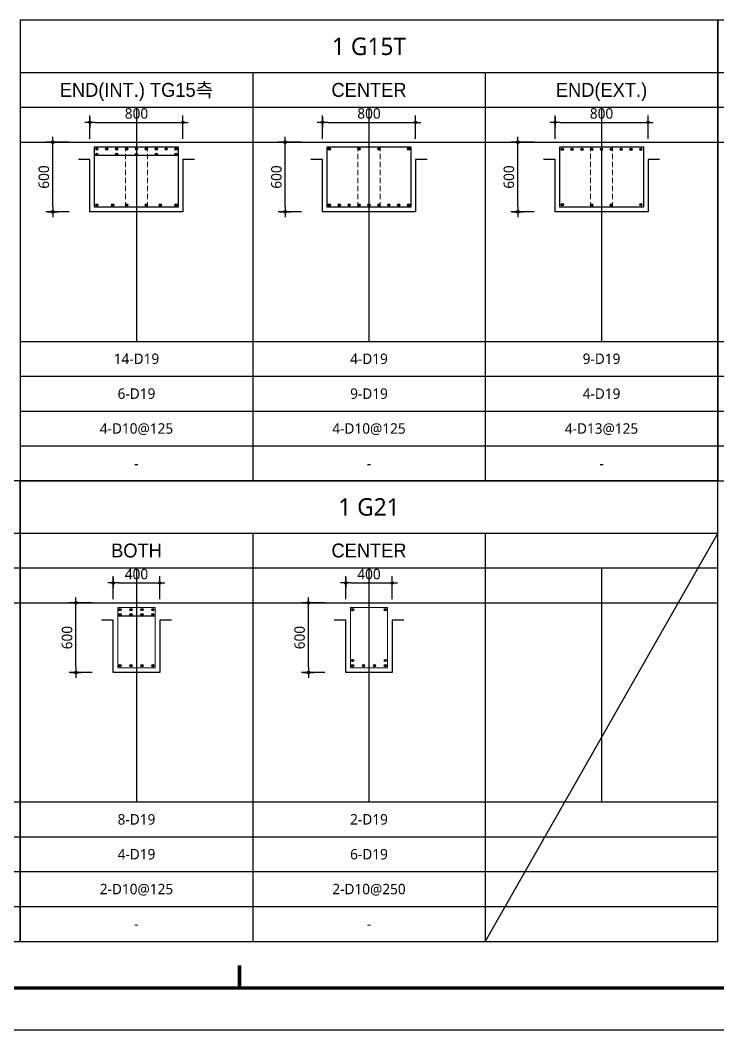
# Model space of a CAD drawing. Header units: millimetres. Extents: x 0 to 252030, y -124740 to 196020.
# Drawn here: x 160953 to 166953, y 106920 to 115610 of the extents above; entities that cross this region are included whole.
import ezdxf
from ezdxf.enums import TextEntityAlignment as Align

# ---------------------------------------------------------------- set-up
doc = ezdxf.new("R2010")
doc.units = ezdxf.units.MM
doc.header["$LTSCALE"] = 30
doc.linetypes.add('HID', pattern=[2.3, 1.5, -0.8])
doc.layers.get('DEFPOINTS').update_dxf_attribs({"color": 142})
for name, color, linetype in [('0-SEC1', 3, 'Continuous'), ('CON', 2, 'Continuous'), ('DIM', 7, 'Continuous'), ('ETC', 7, 'Continuous'), ('S-철근', 3, 'Continuous'), ('SHEET', 7, 'Continuous'), ('TXT', 3, 'Continuous'), ('XR-FORM_(도룡동)$0$Sheet', 7, 'Continuous')]:
    doc.layers.add(name, color=color, linetype=linetype)
doc.layers.add('Stirrup', color=1, linetype='Continuous', lineweight=0)
doc.layers.add('TieBar', color=7, linetype='HID', lineweight=0)
doc.styles.get("Standard").update_dxf_attribs({"font": 'malgun.ttf'})
doc.styles.add('돋움', font='Dotum.ttf')
doc.styles.add('맑은 고딕', font='malgun.ttf')
doc.dimstyles.new('30NDIM', dxfattribs={"dimscale": 50, "dimtxt": 3, "dimasz": 1.5, "dimexe": 2, "dimexo": 6, "dimgap": 1, "dimtad": 1, "dimdec": 0, "dimrnd": 0.25, "dimzin": 0, "dimdsep": 46, "dimtxsty": 'Standard', "dimblk": 'Z_DOT', "dimcen": 5, "dimclrd": 256, "dimclre": 256, "dimclrt": 3, "dimadec": 0, "dimazin": 0, "dimtm": 1e-09, "dimtfac": 1, "dimtdec": 0, "dimtix": 1, "dimtmove": 2, "dimatfit": 1, "dimldrblk": 'Z_DOT', "dimfxl": 1, "dimtolj": 1, "dimtzin": 0, "dimarcsym": 0})

# ---------------------------------------------------------------- blocks, each defined once
blk = doc.blocks.new('4등분')
at = {"layer": 'DEFPOINTS'}
for p, q in [((1000, 3214.5), (1000, 1200)), ((3000, 3214.5), (3000, 1200)), ((5000, 3214.5), (5000, 1200)), ((0, 2914.5), (6000, 2914.5))]:
    blk.add_line(p, q, dxfattribs=at)
at = {"layer": 'SHEET'}
blk.add_line((0, 3514.5), (6000, 3514.5), dxfattribs=at)
at = {"layer": 'SHEET', "color": 6}
for p, q in [((2000, 3514.5), (2000, 0)), ((4000, 3514.5), (4000, 0)), ((0, 3214.5), (6000, 3214.5)), ((0, 1200), (6000, 1200)), ((0, 900), (6000, 900)), ((0, 600), (6000, 600)), ((0, 300), (6000, 300))]:
    blk.add_line(p, q, dxfattribs=at)
at = {"layer": 'SHEET'}
blk.add_lwpolyline([(6000, 3964.5), (0, 3964.5), (0, 0), (6000, 0)], close=True, dxfattribs=at)
blk = doc.blocks.new('XR-FORM_(도룡동)$0$S')
at = {"layer": 'XR-FORM_(도룡동)$0$Sheet', "const_width": 100}
blk.add_lwpolyline([(1850, 57950), (82250, 57950), (82250, 1200), (1850, 1200)], close=True, dxfattribs=at)
at = {"layer": 'XR-FORM_(도룡동)$0$Sheet', "linetype": 'Continuous', "const_width": 100}
blk.add_lwpolyline([(38745, 1846), (38745, 1200)], dxfattribs=at)
blk = doc.blocks.new('XR-FORM_(도룡동)', base_point=(101.33, -56114.51))
at = {"layer": 'DEFPOINTS'}
blk.add_lwpolyline([(0, 0), (420, 0), (420, 297), (0, 297)], close=True, dxfattribs=at)
at = {"xscale": 0.005, "yscale": 0.005, "zscale": 0.005}
blk.add_blockref('XR-FORM_(도룡동)$0$S', (-0.25, 0), dxfattribs=at)
blk = doc.blocks.new('Z_DOT')
at = {"layer": 'DIM', "color": 0}
for p, q in [((-1, 0), (1, 0)), ((0, -1), (0, 1))]:
    blk.add_line(p, q, dxfattribs=at)
for radius in [0.25, 0.125]:
    blk.add_circle((0, 0), radius, dxfattribs=at)
blk = doc.blocks.new('*D649')
at = {"layer": 'DEFPOINTS', "color": 0, "transparency": 16777216}
for p in [(162353, 114730.7), (161553, 114410.5), (162353, 114410.5)]:
    blk.add_point(p, dxfattribs=at)
at = {"layer": 'DIM', "lineweight": -2, "transparency": 16777216}
for p, q in [((161553, 114590.5), (161553, 114790.7)), ((161598, 114730.7), (162308, 114730.7)), ((162353, 114590.5), (162353, 114790.7))]:
    blk.add_line(p, q, dxfattribs=at)
at = {"layer": 'DIM', "lineweight": -2, "transparency": 16777216, "xscale": 45, "yscale": 45, "zscale": 45, "rotation": 180}
blk.add_blockref('Z_DOT', (161553, 114730.7), dxfattribs=at)
at = {"layer": 'DIM', "lineweight": -2, "transparency": 16777216, "xscale": 45, "yscale": 45, "zscale": 45}
blk.add_blockref('Z_DOT', (162353, 114730.7), dxfattribs=at)
at = {"layer": 'DIM', "color": 3, "transparency": 16777216, "insert": (161953, 114807.1), "char_height": 90, "attachment_point": 5}
blk.add_mtext('\\A1;800', dxfattribs=at)
blk = doc.blocks.new('*D650')
at = {"layer": 'DEFPOINTS', "color": 0, "transparency": 16777216}
for p in [(161232.8, 114560.5), (161553, 114560.5), (161553, 113960.5)]:
    blk.add_point(p, dxfattribs=at)
at = {"layer": 'DIM', "lineweight": -2, "transparency": 16777216}
for p, q in [((161373, 114560.5), (161172.8, 114560.5)), ((161232.8, 114005.5), (161232.8, 114515.5)), ((161373, 113960.5), (161172.8, 113960.5))]:
    blk.add_line(p, q, dxfattribs=at)
at = {"layer": 'DIM', "lineweight": -2, "transparency": 16777216, "xscale": 45, "yscale": 45, "zscale": 45}
for p, rotation in [((161232.8, 114560.5), 90), ((161232.8, 113960.5), 270)]:
    blk.add_blockref('Z_DOT', p, dxfattribs=dict(at, rotation=rotation))
at = {"layer": 'DIM', "color": 3, "transparency": 16777216, "insert": (161156.4, 114260.5), "char_height": 90, "attachment_point": 5, "rotation": 90}
blk.add_mtext('\\A1;600', dxfattribs=at)
blk = doc.blocks.new('*D651')
at = {"layer": 'DEFPOINTS', "color": 0, "transparency": 16777216}
for p in [(164353, 114730.7), (163553, 114410.5), (164353, 114410.5)]:
    blk.add_point(p, dxfattribs=at)
at = {"layer": 'DIM', "lineweight": -2, "transparency": 16777216}
for p, q in [((163553, 114590.5), (163553, 114790.7)), ((163598, 114730.7), (164308, 114730.7)), ((164353, 114590.5), (164353, 114790.7))]:
    blk.add_line(p, q, dxfattribs=at)
at = {"layer": 'DIM', "lineweight": -2, "transparency": 16777216, "xscale": 45, "yscale": 45, "zscale": 45, "rotation": 180}
blk.add_blockref('Z_DOT', (163553, 114730.7), dxfattribs=at)
at = {"layer": 'DIM', "lineweight": -2, "transparency": 16777216, "xscale": 45, "yscale": 45, "zscale": 45}
blk.add_blockref('Z_DOT', (164353, 114730.7), dxfattribs=at)
at = {"layer": 'DIM', "color": 3, "transparency": 16777216, "insert": (163953, 114807.1), "char_height": 90, "attachment_point": 5}
blk.add_mtext('\\A1;800', dxfattribs=at)
blk = doc.blocks.new('*D652')
at = {"layer": 'DEFPOINTS', "color": 0, "transparency": 16777216}
for p in [(163232.8, 114560.5), (163553, 114560.5), (163553, 113960.5)]:
    blk.add_point(p, dxfattribs=at)
at = {"layer": 'DIM', "lineweight": -2, "transparency": 16777216}
for p, q in [((163373, 114560.5), (163172.8, 114560.5)), ((163232.8, 114005.5), (163232.8, 114515.5)), ((163373, 113960.5), (163172.8, 113960.5))]:
    blk.add_line(p, q, dxfattribs=at)
at = {"layer": 'DIM', "lineweight": -2, "transparency": 16777216, "xscale": 45, "yscale": 45, "zscale": 45}
for p, rotation in [((163232.8, 114560.5), 90), ((163232.8, 113960.5), 270)]:
    blk.add_blockref('Z_DOT', p, dxfattribs=dict(at, rotation=rotation))
at = {"layer": 'DIM', "color": 3, "transparency": 16777216, "insert": (163156.4, 114260.5), "char_height": 90, "attachment_point": 5, "rotation": 90}
blk.add_mtext('\\A1;600', dxfattribs=at)
blk = doc.blocks.new('*D653')
at = {"layer": 'DEFPOINTS', "color": 0, "transparency": 16777216}
for p in [(166353, 114730.7), (165553, 114410.5), (166353, 114410.5)]:
    blk.add_point(p, dxfattribs=at)
at = {"layer": 'DIM', "lineweight": -2, "transparency": 16777216}
for p, q in [((165553, 114590.5), (165553, 114790.7)), ((165598, 114730.7), (166308, 114730.7)), ((166353, 114590.5), (166353, 114790.7))]:
    blk.add_line(p, q, dxfattribs=at)
at = {"layer": 'DIM', "lineweight": -2, "transparency": 16777216, "xscale": 45, "yscale": 45, "zscale": 45, "rotation": 180}
blk.add_blockref('Z_DOT', (165553, 114730.7), dxfattribs=at)
at = {"layer": 'DIM', "lineweight": -2, "transparency": 16777216, "xscale": 45, "yscale": 45, "zscale": 45}
blk.add_blockref('Z_DOT', (166353, 114730.7), dxfattribs=at)
at = {"layer": 'DIM', "color": 3, "transparency": 16777216, "insert": (165953, 114807.1), "char_height": 90, "attachment_point": 5}
blk.add_mtext('\\A1;800', dxfattribs=at)
blk = doc.blocks.new('*D654')
at = {"layer": 'DEFPOINTS', "color": 0, "transparency": 16777216}
for p in [(165232.8, 114560.5), (165553, 114560.5), (165553, 113960.5)]:
    blk.add_point(p, dxfattribs=at)
at = {"layer": 'DIM', "lineweight": -2, "transparency": 16777216}
for p, q in [((165373, 114560.5), (165172.8, 114560.5)), ((165232.8, 114005.5), (165232.8, 114515.5)), ((165373, 113960.5), (165172.8, 113960.5))]:
    blk.add_line(p, q, dxfattribs=at)
at = {"layer": 'DIM', "lineweight": -2, "transparency": 16777216, "xscale": 45, "yscale": 45, "zscale": 45}
for p, rotation in [((165232.8, 114560.5), 90), ((165232.8, 113960.5), 270)]:
    blk.add_blockref('Z_DOT', p, dxfattribs=dict(at, rotation=rotation))
at = {"layer": 'DIM', "color": 3, "transparency": 16777216, "insert": (165156.4, 114260.5), "char_height": 90, "attachment_point": 5, "rotation": 90}
blk.add_mtext('\\A1;600', dxfattribs=at)
blk = doc.blocks.new('*D665')
at = {"layer": 'DEFPOINTS', "color": 0, "transparency": 16777216}
for p in [(162153, 110766.2), (161753, 110446), (162153, 110446)]:
    blk.add_point(p, dxfattribs=at)
at = {"layer": 'DIM', "lineweight": -2, "transparency": 16777216}
for p, q in [((161753, 110626), (161753, 110826.2)), ((162153, 110626), (162153, 110826.2)), ((161798, 110766.2), (162108, 110766.2))]:
    blk.add_line(p, q, dxfattribs=at)
at = {"layer": 'DIM', "lineweight": -2, "transparency": 16777216, "xscale": 45, "yscale": 45, "zscale": 45, "rotation": 180}
blk.add_blockref('Z_DOT', (161753, 110766.2), dxfattribs=at)
at = {"layer": 'DIM', "lineweight": -2, "transparency": 16777216, "xscale": 45, "yscale": 45, "zscale": 45}
blk.add_blockref('Z_DOT', (162153, 110766.2), dxfattribs=at)
at = {"layer": 'DIM', "color": 3, "transparency": 16777216, "insert": (161953, 110842.6), "char_height": 90, "attachment_point": 5}
blk.add_mtext('\\A1;400', dxfattribs=at)
blk = doc.blocks.new('*D666')
at = {"layer": 'DEFPOINTS', "color": 0, "transparency": 16777216}
for p in [(161432.8, 110596), (161753, 110596), (161753, 109996)]:
    blk.add_point(p, dxfattribs=at)
at = {"layer": 'DIM', "lineweight": -2, "transparency": 16777216}
for p, q in [((161573, 110596), (161372.8, 110596)), ((161432.8, 110041), (161432.8, 110551)), ((161573, 109996), (161372.8, 109996))]:
    blk.add_line(p, q, dxfattribs=at)
at = {"layer": 'DIM', "lineweight": -2, "transparency": 16777216, "xscale": 45, "yscale": 45, "zscale": 45}
for p, rotation in [((161432.8, 110596), 90), ((161432.8, 109996), 270)]:
    blk.add_blockref('Z_DOT', p, dxfattribs=dict(at, rotation=rotation))
at = {"layer": 'DIM', "color": 3, "transparency": 16777216, "insert": (161356.4, 110296), "char_height": 90, "attachment_point": 5, "rotation": 90}
blk.add_mtext('\\A1;600', dxfattribs=at)
blk = doc.blocks.new('*D667')
at = {"layer": 'DEFPOINTS', "color": 0, "transparency": 16777216}
for p in [(164153, 110766.2), (163753, 110446), (164153, 110446)]:
    blk.add_point(p, dxfattribs=at)
at = {"layer": 'DIM', "lineweight": -2, "transparency": 16777216}
for p, q in [((163753, 110626), (163753, 110826.2)), ((164153, 110626), (164153, 110826.2)), ((163798, 110766.2), (164108, 110766.2))]:
    blk.add_line(p, q, dxfattribs=at)
at = {"layer": 'DIM', "lineweight": -2, "transparency": 16777216, "xscale": 45, "yscale": 45, "zscale": 45, "rotation": 180}
blk.add_blockref('Z_DOT', (163753, 110766.2), dxfattribs=at)
at = {"layer": 'DIM', "lineweight": -2, "transparency": 16777216, "xscale": 45, "yscale": 45, "zscale": 45}
blk.add_blockref('Z_DOT', (164153, 110766.2), dxfattribs=at)
at = {"layer": 'DIM', "color": 3, "transparency": 16777216, "insert": (163953, 110842.6), "char_height": 90, "attachment_point": 5}
blk.add_mtext('\\A1;400', dxfattribs=at)
blk = doc.blocks.new('*D668')
at = {"layer": 'DEFPOINTS', "color": 0, "transparency": 16777216}
for p in [(163432.8, 110596), (163753, 110596), (163753, 109996)]:
    blk.add_point(p, dxfattribs=at)
at = {"layer": 'DIM', "lineweight": -2, "transparency": 16777216}
for p, q in [((163573, 110596), (163372.8, 110596)), ((163432.8, 110041), (163432.8, 110551)), ((163573, 109996), (163372.8, 109996))]:
    blk.add_line(p, q, dxfattribs=at)
at = {"layer": 'DIM', "lineweight": -2, "transparency": 16777216, "xscale": 45, "yscale": 45, "zscale": 45}
for p, rotation in [((163432.8, 110596), 90), ((163432.8, 109996), 270)]:
    blk.add_blockref('Z_DOT', p, dxfattribs=dict(at, rotation=rotation))
at = {"layer": 'DIM', "color": 3, "transparency": 16777216, "insert": (163356.4, 110296), "char_height": 90, "attachment_point": 5, "rotation": 90}
blk.add_mtext('\\A1;600', dxfattribs=at)

msp = doc.modelspace()

# ---------------------------------------------------------------- hatches: boundary and pattern name
at = {"layer": 'S-철근'}
h = msp.add_hatch(color=256, dxfattribs=at)
edge = h.paths.add_edge_path()
edge.add_arc((161612.08013, 114501.41992), 9.55, 0, 180)
edge.add_arc((161612.08013, 114501.41992), 9.55, 180, 360)
h = msp.add_hatch(color=256, dxfattribs=at)
edge = h.paths.add_edge_path()
edge.add_arc((161612.08013, 114457.31992), 9.55, 0, 180)
edge.add_arc((161612.08013, 114457.31992), 9.55, 180, 360)
h = msp.add_hatch(color=256, dxfattribs=at)
edge = h.paths.add_edge_path()
edge.add_arc((161697.31013, 114501.41992), 9.55, 0, 180)
edge.add_arc((161697.31013, 114501.41992), 9.55, 180, 360)
h = msp.add_hatch(color=256, dxfattribs=at)
edge = h.paths.add_edge_path()
edge.add_arc((161782.54013, 114501.41992), 9.55, 0, 180)
edge.add_arc((161782.54013, 114501.41992), 9.55, 180, 360)
h = msp.add_hatch(color=256, dxfattribs=at)
edge = h.paths.add_edge_path()
edge.add_arc((161782.54013, 114457.31992), 9.55, 0, 180)
edge.add_arc((161782.54013, 114457.31992), 9.55, 180, 360)
h = msp.add_hatch(color=256, dxfattribs=at)
edge = h.paths.add_edge_path()
edge.add_arc((161867.77013, 114501.41992), 9.55, 0, 180)
edge.add_arc((161867.77013, 114501.41992), 9.55, 180, 360)
h = msp.add_hatch(color=256, dxfattribs=at)
edge = h.paths.add_edge_path()
edge.add_arc((161953.00013, 114501.41992), 9.55, 0, 180)
edge.add_arc((161953.00013, 114501.41992), 9.55, 180, 360)
h = msp.add_hatch(color=256, dxfattribs=at)
edge = h.paths.add_edge_path()
edge.add_arc((161953.00013, 114457.31992), 9.55, 0, 180)
edge.add_arc((161953.00013, 114457.31992), 9.55, 180, 360)
h = msp.add_hatch(color=256, dxfattribs=at)
edge = h.paths.add_edge_path()
edge.add_arc((162038.23013, 114501.41992), 9.55, 0, 180)
edge.add_arc((162038.23013, 114501.41992), 9.55, 180, 360)
h = msp.add_hatch(color=256, dxfattribs=at)
edge = h.paths.add_edge_path()
edge.add_arc((162123.46013, 114501.41992), 9.55, 0, 180)
edge.add_arc((162123.46013, 114501.41992), 9.55, 180, 360)
h = msp.add_hatch(color=256, dxfattribs=at)
edge = h.paths.add_edge_path()
edge.add_arc((162123.46013, 114457.31992), 9.55, 0, 180)
edge.add_arc((162123.46013, 114457.31992), 9.55, 180, 360)
h = msp.add_hatch(color=256, dxfattribs=at)
edge = h.paths.add_edge_path()
edge.add_arc((162208.69013, 114501.41992), 9.55, 0, 180)
edge.add_arc((162208.69013, 114501.41992), 9.55, 180, 360)
h = msp.add_hatch(color=256, dxfattribs=at)
edge = h.paths.add_edge_path()
edge.add_arc((162293.92013, 114501.41992), 9.55, 0, 180)
edge.add_arc((162293.92013, 114501.41992), 9.55, 180, 360)
h = msp.add_hatch(color=256, dxfattribs=at)
edge = h.paths.add_edge_path()
edge.add_arc((162293.92013, 114457.31992), 9.55, 0, 180)
edge.add_arc((162293.92013, 114457.31992), 9.55, 180, 360)
h = msp.add_hatch(color=256, dxfattribs=at)
edge = h.paths.add_edge_path()
edge.add_arc((163612.08013, 114501.41992), 9.55, 0, 180)
edge.add_arc((163612.08013, 114501.41992), 9.55, 180, 360)
h = msp.add_hatch(color=256, dxfattribs=at)
edge = h.paths.add_edge_path()
edge.add_arc((163867.77013, 114501.41992), 9.55, 0, 180)
edge.add_arc((163867.77013, 114501.41992), 9.55, 180, 360)
h = msp.add_hatch(color=256, dxfattribs=at)
edge = h.paths.add_edge_path()
edge.add_arc((164038.23013, 114501.41992), 9.55, 0, 180)
edge.add_arc((164038.23013, 114501.41992), 9.55, 180, 360)
h = msp.add_hatch(color=256, dxfattribs=at)
edge = h.paths.add_edge_path()
edge.add_arc((164293.92013, 114501.41992), 9.55, 0, 180)
edge.add_arc((164293.92013, 114501.41992), 9.55, 180, 360)
h = msp.add_hatch(color=256, dxfattribs=at)
edge = h.paths.add_edge_path()
edge.add_arc((165615.25013, 114498.24992), 9.55, 0, 180)
edge.add_arc((165615.25013, 114498.24992), 9.55, 180, 360)
h = msp.add_hatch(color=256, dxfattribs=at)
edge = h.paths.add_edge_path()
edge.add_arc((165699.68763, 114498.24992), 9.55, 0, 180)
edge.add_arc((165699.68763, 114498.24992), 9.55, 180, 360)
h = msp.add_hatch(color=256, dxfattribs=at)
edge = h.paths.add_edge_path()
edge.add_arc((165784.12513, 114498.24992), 9.55, 0, 180)
edge.add_arc((165784.12513, 114498.24992), 9.55, 180, 360)
h = msp.add_hatch(color=256, dxfattribs=at)
edge = h.paths.add_edge_path()
edge.add_arc((165868.56263, 114498.24992), 9.55, 0, 180)
edge.add_arc((165868.56263, 114498.24992), 9.55, 180, 360)
h = msp.add_hatch(color=256, dxfattribs=at)
edge = h.paths.add_edge_path()
edge.add_arc((165953.00013, 114498.24992), 9.55, 0, 180)
edge.add_arc((165953.00013, 114498.24992), 9.55, 180, 360)
h = msp.add_hatch(color=256, dxfattribs=at)
edge = h.paths.add_edge_path()
edge.add_arc((166037.43763, 114498.24992), 9.55, 0, 180)
edge.add_arc((166037.43763, 114498.24992), 9.55, 180, 360)
h = msp.add_hatch(color=256, dxfattribs=at)
edge = h.paths.add_edge_path()
edge.add_arc((166121.87513, 114498.24992), 9.55, 0, 180)
edge.add_arc((166121.87513, 114498.24992), 9.55, 180, 360)
h = msp.add_hatch(color=256, dxfattribs=at)
edge = h.paths.add_edge_path()
edge.add_arc((166206.31263, 114498.24992), 9.55, 0, 180)
edge.add_arc((166206.31263, 114498.24992), 9.55, 180, 360)
h = msp.add_hatch(color=256, dxfattribs=at)
edge = h.paths.add_edge_path()
edge.add_arc((166290.75013, 114498.24992), 9.55, 0, 180)
edge.add_arc((166290.75013, 114498.24992), 9.55, 180, 360)
h = msp.add_hatch(color=256, dxfattribs=at)
edge = h.paths.add_edge_path()
edge.add_arc((161612.08013, 114019.57992), 9.55, 0, 180)
edge.add_arc((161612.08013, 114019.57992), 9.55, 180, 360)
h = msp.add_hatch(color=256, dxfattribs=at)
edge = h.paths.add_edge_path()
edge.add_arc((161748.44813, 114019.57992), 9.55, 0, 180)
edge.add_arc((161748.44813, 114019.57992), 9.55, 180, 360)
h = msp.add_hatch(color=256, dxfattribs=at)
edge = h.paths.add_edge_path()
edge.add_arc((161867.77013, 114019.57992), 9.55, 0, 180)
edge.add_arc((161867.77013, 114019.57992), 9.55, 180, 360)
h = msp.add_hatch(color=256, dxfattribs=at)
edge = h.paths.add_edge_path()
edge.add_arc((162038.23013, 114019.57992), 9.55, 0, 180, ccw=False)
edge.add_arc((162038.23013, 114019.57992), 9.55, -180, 0, ccw=False)
h = msp.add_hatch(color=256, dxfattribs=at)
edge = h.paths.add_edge_path()
edge.add_arc((162157.55213, 114019.57992), 9.55, 0, 180)
edge.add_arc((162157.55213, 114019.57992), 9.55, 180, 360)
h = msp.add_hatch(color=256, dxfattribs=at)
edge = h.paths.add_edge_path()
edge.add_arc((162293.92013, 114019.57992), 9.55, 0, 180)
edge.add_arc((162293.92013, 114019.57992), 9.55, 180, 360)
h = msp.add_hatch(color=256, dxfattribs=at)
edge = h.paths.add_edge_path()
edge.add_arc((163612.08013, 114019.57992), 9.55, 0, 180)
edge.add_arc((163612.08013, 114019.57992), 9.55, 180, 360)
h = msp.add_hatch(color=256, dxfattribs=at)
edge = h.paths.add_edge_path()
edge.add_arc((163697.31013, 114019.57992), 9.55, 0, 180)
edge.add_arc((163697.31013, 114019.57992), 9.55, 180, 360)
h = msp.add_hatch(color=256, dxfattribs=at)
edge = h.paths.add_edge_path()
edge.add_arc((163782.54013, 114019.57992), 9.55, 0, 180)
edge.add_arc((163782.54013, 114019.57992), 9.55, 180, 360)
h = msp.add_hatch(color=256, dxfattribs=at)
edge = h.paths.add_edge_path()
edge.add_arc((163867.77013, 114019.57992), 9.55, 0, 180)
edge.add_arc((163867.77013, 114019.57992), 9.55, 180, 360)
h = msp.add_hatch(color=256, dxfattribs=at)
edge = h.paths.add_edge_path()
edge.add_arc((163953.00013, 114019.57992), 9.55, 0, 180)
edge.add_arc((163953.00013, 114019.57992), 9.55, 180, 360)
h = msp.add_hatch(color=256, dxfattribs=at)
edge = h.paths.add_edge_path()
edge.add_arc((164038.23013, 114019.57992), 9.55, 0, 180)
edge.add_arc((164038.23013, 114019.57992), 9.55, 180, 360)
h = msp.add_hatch(color=256, dxfattribs=at)
edge = h.paths.add_edge_path()
edge.add_arc((164123.46013, 114019.57992), 9.55, 0, 180)
edge.add_arc((164123.46013, 114019.57992), 9.55, 180, 360)
h = msp.add_hatch(color=256, dxfattribs=at)
edge = h.paths.add_edge_path()
edge.add_arc((164208.69013, 114019.57992), 9.55, 0, 180)
edge.add_arc((164208.69013, 114019.57992), 9.55, 180, 360)
h = msp.add_hatch(color=256, dxfattribs=at)
edge = h.paths.add_edge_path()
edge.add_arc((164293.92013, 114019.57992), 9.55, 0, 180)
edge.add_arc((164293.92013, 114019.57992), 9.55, 180, 360)
h = msp.add_hatch(color=256, dxfattribs=at)
edge = h.paths.add_edge_path()
edge.add_arc((165615.25013, 114022.74992), 9.55, 0, 180)
edge.add_arc((165615.25013, 114022.74992), 9.55, 180, 360)
h = msp.add_hatch(color=256, dxfattribs=at)
edge = h.paths.add_edge_path()
edge.add_arc((165867.77013, 114019.57992), 9.55, 0, 180)
edge.add_arc((165867.77013, 114019.57992), 9.55, 180, 360)
h = msp.add_hatch(color=256, dxfattribs=at)
edge = h.paths.add_edge_path()
edge.add_arc((166038.23013, 114019.57992), 9.55, 0, 180)
edge.add_arc((166038.23013, 114019.57992), 9.55, 180, 360)
h = msp.add_hatch(color=256, dxfattribs=at)
edge = h.paths.add_edge_path()
edge.add_arc((166290.75013, 114022.74992), 9.55, 0, 180)
edge.add_arc((166290.75013, 114022.74992), 9.55, 180, 360)
h = msp.add_hatch(color=256, dxfattribs=at)
edge = h.paths.add_edge_path()
edge.add_arc((161812.08013, 110536.91992), 9.55, 0, 180)
edge.add_arc((161812.08013, 110536.91992), 9.55, 180, 360)
h = msp.add_hatch(color=256, dxfattribs=at)
edge = h.paths.add_edge_path()
edge.add_arc((161906.0268, 110536.91992), 9.55, 0, 180)
edge.add_arc((161906.0268, 110536.91992), 9.55, 180, 360)
h = msp.add_hatch(color=256, dxfattribs=at)
edge = h.paths.add_edge_path()
edge.add_arc((161999.97347, 110536.91992), 9.55, 0, 180)
edge.add_arc((161999.97347, 110536.91992), 9.55, 180, 360)
h = msp.add_hatch(color=256, dxfattribs=at)
edge = h.paths.add_edge_path()
edge.add_arc((162093.92013, 110536.91992), 9.55, 0, 180)
edge.add_arc((162093.92013, 110536.91992), 9.55, 180, 360)
h = msp.add_hatch(color=256, dxfattribs=at)
edge = h.paths.add_edge_path()
edge.add_arc((163812.08013, 110536.91992), 9.55, 0, 180)
edge.add_arc((163812.08013, 110536.91992), 9.55, 180, 360)
h = msp.add_hatch(color=256, dxfattribs=at)
edge = h.paths.add_edge_path()
edge.add_arc((164093.92013, 110536.91992), 9.55, 0, 180)
edge.add_arc((164093.92013, 110536.91992), 9.55, 180, 360)
h = msp.add_hatch(color=256, dxfattribs=at)
edge = h.paths.add_edge_path()
edge.add_arc((161812.08013, 110492.81992), 9.55, 0, 180)
edge.add_arc((161812.08013, 110492.81992), 9.55, 180, 360)
h = msp.add_hatch(color=256, dxfattribs=at)
edge = h.paths.add_edge_path()
edge.add_arc((161906.0268, 110492.81992), 9.55, 0, 180)
edge.add_arc((161906.0268, 110492.81992), 9.55, 180, 360)
h = msp.add_hatch(color=256, dxfattribs=at)
edge = h.paths.add_edge_path()
edge.add_arc((161999.97347, 110492.81992), 9.55, 0, 180)
edge.add_arc((161999.97347, 110492.81992), 9.55, 180, 360)
h = msp.add_hatch(color=256, dxfattribs=at)
edge = h.paths.add_edge_path()
edge.add_arc((162093.92013, 110492.81992), 9.55, 0, 180)
edge.add_arc((162093.92013, 110492.81992), 9.55, 180, 360)
h = msp.add_hatch(color=256, dxfattribs=at)
edge = h.paths.add_edge_path()
edge.add_arc((163812.08013, 110099.17992), 9.55, 0, 180)
edge.add_arc((163812.08013, 110099.17992), 9.55, 180, 360)
h = msp.add_hatch(color=256, dxfattribs=at)
edge = h.paths.add_edge_path()
edge.add_arc((164093.92013, 110099.17992), 9.55, 0, 180)
edge.add_arc((164093.92013, 110099.17992), 9.55, 180, 360)
h = msp.add_hatch(color=256, dxfattribs=at)
edge = h.paths.add_edge_path()
edge.add_arc((161812.08013, 110055.07992), 9.55, 0, 180)
edge.add_arc((161812.08013, 110055.07992), 9.55, 180, 360)
h = msp.add_hatch(color=256, dxfattribs=at)
edge = h.paths.add_edge_path()
edge.add_arc((161906.0268, 110055.07992), 9.55, 0, 180)
edge.add_arc((161906.0268, 110055.07992), 9.55, 180, 360)
h = msp.add_hatch(color=256, dxfattribs=at)
edge = h.paths.add_edge_path()
edge.add_arc((161999.97347, 110055.07992), 9.55, 0, 180)
edge.add_arc((161999.97347, 110055.07992), 9.55, 180, 360)
h = msp.add_hatch(color=256, dxfattribs=at)
edge = h.paths.add_edge_path()
edge.add_arc((162093.92013, 110055.07992), 9.55, 0, 180)
edge.add_arc((162093.92013, 110055.07992), 9.55, 180, 360)
h = msp.add_hatch(color=256, dxfattribs=at)
edge = h.paths.add_edge_path()
edge.add_arc((163812.08013, 110055.07992), 9.55, 0, 180)
edge.add_arc((163812.08013, 110055.07992), 9.55, 180, 360)
h = msp.add_hatch(color=256, dxfattribs=at)
edge = h.paths.add_edge_path()
edge.add_arc((163906.0268, 110055.07992), 9.55, 0, 180)
edge.add_arc((163906.0268, 110055.07992), 9.55, 180, 360)
h = msp.add_hatch(color=256, dxfattribs=at)
edge = h.paths.add_edge_path()
edge.add_arc((163999.97347, 110055.07992), 9.55, 0, 180)
edge.add_arc((163999.97347, 110055.07992), 9.55, 180, 360)
h = msp.add_hatch(color=256, dxfattribs=at)
edge = h.paths.add_edge_path()
edge.add_arc((164093.92013, 110055.07992), 9.55, 0, 180)
edge.add_arc((164093.92013, 110055.07992), 9.55, 180, 360)

# ---------------------------------------------------------------- linework, layer by layer
at = {"layer": 'CON', "color": 8}
for p, q in [((161453.00013, 114560.49992), (162453.00013, 114560.49992)), ((163453.00013, 114560.49992), (164453.00013, 114560.49992)), ((165453.00013, 114560.49992), (166453.00013, 114560.49992)), ((161653.00013, 110595.99992), (162253.00013, 110595.99992)), ((163653.00013, 110595.99992), (164253.00013, 110595.99992))]:
    msp.add_line(p, q, dxfattribs=at)
for points in [[(162453.00013, 114410.49992), (162353.00013, 114410.49992), (162353.00013, 113960.49992), (161553.00013, 113960.49992), (161553.00013, 114410.49992), (161453.00013, 114410.49992)], [(164453.00013, 114410.49992), (164353.00013, 114410.49992), (164353.00013, 113960.49992), (163553.00013, 113960.49992), (163553.00013, 114410.49992), (163453.00013, 114410.49992)], [(166453.00013, 114410.49992), (166353.00013, 114410.49992), (166353.00013, 113960.49992), (165553.00013, 113960.49992), (165553.00013, 114410.49992), (165453.00013, 114410.49992)], [(162253.00013, 110445.99992), (162153.00013, 110445.99992), (162153.00013, 109995.99992), (161753.00013, 109995.99992), (161753.00013, 110445.99992), (161653.00013, 110445.99992)], [(164253.00013, 110445.99992), (164153.00013, 110445.99992), (164153.00013, 109995.99992), (163753.00013, 109995.99992), (163753.00013, 110445.99992), (163653.00013, 110445.99992)]]:
    msp.add_lwpolyline(points, dxfattribs=at)
at = {"layer": 'ETC', "color": 8}
for p, q in [((161593.00013, 114447.76992), (162313.00013, 114447.76992)), ((161793.00013, 110483.26992), (162113.00013, 110483.26992))]:
    msp.add_line(p, q, dxfattribs=at)
at = {"layer": 'S-철근'}
for points in [[(161593.00013, 114000.49992), (161593.00013, 114520.49992), (162313.00013, 114520.49992), (162313.00013, 114000.49992), (161593.00013, 114000.49992)], [(163593.00013, 114000.49992), (163593.00013, 114520.49992), (164313.00013, 114520.49992), (164313.00013, 114000.49992), (163593.00013, 114000.49992)], [(165593.00013, 114000.49992), (165593.00013, 114520.49992), (166313.00013, 114520.49992), (166313.00013, 114000.49992), (165593.00013, 114000.49992)]]:
    msp.add_lwpolyline(points, dxfattribs=at)
for centre in [(161612.08013, 114501.41992), (161612.08013, 114457.31992), (161697.31013, 114501.41992), (161782.54013, 114501.41992), (161782.54013, 114457.31992), (161867.77013, 114501.41992), (161953.00013, 114501.41992), (161953.00013, 114457.31992), (162038.23013, 114501.41992), (162123.46013, 114501.41992), (162123.46013, 114457.31992), (162208.69013, 114501.41992), (162293.92013, 114501.41992), (162293.92013, 114457.31992), (163612.08013, 114501.41992), (163867.77013, 114501.41992), (164038.23013, 114501.41992), (164293.92013, 114501.41992), (165615.25013, 114498.24992), (165699.68763, 114498.24992), (165784.12513, 114498.24992), (165868.56263, 114498.24992), (165953.00013, 114498.24992), (166037.43763, 114498.24992), (166121.87513, 114498.24992), (166206.31263, 114498.24992), (166290.75013, 114498.24992), (161612.08013, 114019.57992), (161748.44813, 114019.57992), (161867.77013, 114019.57992), (162038.23013, 114019.57992), (162157.55213, 114019.57992), (162293.92013, 114019.57992), (163612.08013, 114019.57992), (163697.31013, 114019.57992), (163782.54013, 114019.57992), (163867.77013, 114019.57992), (163953.00013, 114019.57992), (164038.23013, 114019.57992), (164123.46013, 114019.57992), (164208.69013, 114019.57992), (164293.92013, 114019.57992), (165615.25013, 114022.74992), (165867.77013, 114019.57992), (166038.23013, 114019.57992), (166290.75013, 114022.74992), (161812.08013, 110536.91992), (161906.0268, 110536.91992), (161999.97347, 110536.91992), (162093.92013, 110536.91992), (163812.08013, 110536.91992), (164093.92013, 110536.91992), (161812.08013, 110492.81992), (161906.0268, 110492.81992), (161999.97347, 110492.81992), (162093.92013, 110492.81992), (163812.08013, 110099.17992), (164093.92013, 110099.17992), (161812.08013, 110055.07992), (161906.0268, 110055.07992), (161999.97347, 110055.07992), (162093.92013, 110055.07992), (163812.08013, 110055.07992), (163906.0268, 110055.07992), (163999.97347, 110055.07992), (164093.92013, 110055.07992)]:
    msp.add_circle(centre, 9.55, dxfattribs=at)
at = {"layer": 'SHEET'}
msp.add_line((166953.00013, 111195.99992), (164953.00013, 107681.49992), dxfattribs=at)
at = {"layer": 'Stirrup', "color": 3}
for points in [[(161793.00013, 110035.99992), (161793.00013, 110555.99992), (162113.00013, 110555.99992), (162113.00013, 110035.99992), (161793.00013, 110035.99992)], [(163793.00013, 110035.99992), (163793.00013, 110555.99992), (164113.00013, 110555.99992), (164113.00013, 110035.99992), (163793.00013, 110035.99992)]]:
    msp.add_lwpolyline(points, dxfattribs=at)
at = {"layer": 'TieBar'}
for p, q in [((161858.22013, 114000.49992), (161858.22013, 114520.49992)), ((162047.78013, 114000.49992), (162047.78013, 114520.49992)), ((163858.22013, 114000.49992), (163858.22013, 114520.49992)), ((164047.78013, 114000.49992), (164047.78013, 114520.49992)), ((165858.22013, 114000.49992), (165858.22013, 114520.49992)), ((166047.78013, 114000.49992), (166047.78013, 114520.49992))]:
    msp.add_line(p, q, dxfattribs=at)

# ---------------------------------------------------------------- block references
for p in [(160953.00013, 111645.99992), (166953.00013, 111645.99992), (154953.00013, 107681.49992), (160953.00013, 107681.49992)]:
    msp.add_blockref('4등분', p)
at = {"layer": '0-SEC1', "xscale": 60, "yscale": 60, "zscale": 60}
msp.add_blockref('XR-FORM_(도룡동)', (157310.02429, -3259950.57868), dxfattribs=at)

# ---------------------------------------------------------------- texts
at = {"layer": 'TXT', "color": 2, "style": '맑은 고딕'}
for s, p in [('1 G15T', (163953.00013, 115385.49992)), ('1 G21', (163953.00013, 111420.99992))]:
    msp.add_text(s, height=150, dxfattribs=at).set_placement(p, align=Align.MIDDLE_CENTER)
at = {"layer": 'TXT'}
for s, height, style, p in [('END(INT.) TG15측', 120, '돋움', (161953.00013, 115010.49992)), ('CENTER', 120, '돋움', (163953.00013, 115010.49992)), ('END(EXT.)', 120, '돋움', (165953.00013, 115010.49992)), ('14-D19', 90, '맑은 고딕', (161953.00013, 112695.99992)), ('4-D19', 90, '맑은 고딕', (163953.00013, 112695.99992)), ('9-D19', 90, '맑은 고딕', (165953.00013, 112695.99992)), ('6-D19', 90, '맑은 고딕', (161953.00013, 112395.99992)), ('9-D19', 90, '맑은 고딕', (163953.00013, 112395.99992)), ('4-D19', 90, '맑은 고딕', (165953.00013, 112395.99992)), ('4-D10@125', 90, '맑은 고딕', (161953.00013, 112095.99992)), ('4-D10@125', 90, '맑은 고딕', (163953.00013, 112095.99992)), ('4-D13@125', 90, '맑은 고딕', (165953.00013, 112095.99992)), ('-', 90, '맑은 고딕', (161953.00013, 111795.99992)), ('-', 90, '맑은 고딕', (163953.00013, 111795.99992)), ('-', 90, '맑은 고딕', (165953.00013, 111795.99992)), ('BOTH', 120, '돋움', (161953.00013, 111045.99992)), ('CENTER', 120, '돋움', (163953.00013, 111045.99992)), ('8-D19', 90, '맑은 고딕', (161953.00013, 108731.49992)), ('2-D19', 90, '맑은 고딕', (163953.00013, 108731.49992)), ('4-D19', 90, '맑은 고딕', (161953.00013, 108431.49992)), ('6-D19', 90, '맑은 고딕', (163953.00013, 108431.49992)), ('2-D10@125', 90, '맑은 고딕', (161953.00013, 108131.49992)), ('2-D10@250', 90, '맑은 고딕', (163953.00013, 108131.49992)), ('-', 90, '맑은 고딕', (161953.00013, 107831.49992)), ('-', 90, '맑은 고딕', (163953.00013, 107831.49992))]:
    msp.add_text(s, height=height, dxfattribs=dict(at, style=style)).set_placement(p, align=Align.MIDDLE_CENTER)

# ---------------------------------------------------------------- dimensions: what is measured, and where the dimension line sits
at = {"layer": 'DIM'}
for base, p1, p2, picture, middle in [((162353.00013, 114730.65148), (161553.00013, 114410.49992), (162353.00013, 114410.49992), '*D649', (161953.00013, 114807.14945)), ((164353.00013, 114730.65148), (163553.00013, 114410.49992), (164353.00013, 114410.49992), '*D651', (163953.00013, 114807.14945)), ((166353.00013, 114730.65148), (165553.00013, 114410.49992), (166353.00013, 114410.49992), '*D653', (165953.00013, 114807.14945)), ((162153.00013, 110766.15148), (161753.00013, 110445.99992), (162153.00013, 110445.99992), '*D665', (161953.00013, 110842.64945)), ((164153.00013, 110766.15148), (163753.00013, 110445.99992), (164153.00013, 110445.99992), '*D667', (163953.00013, 110842.64945))]:
    dim = msp.add_linear_dim(base=base, p1=p1, p2=p2, dimstyle='30NDIM', override={"dimscale": 30, "dimtxsty": 'Standard'}, dxfattribs=at)
    dim.commit()
    dim.dimension.update_dxf_attribs({"geometry": picture, "text_midpoint": middle})
for base, p1, p2, picture, middle in [((161232.84857, 114560.49992), (161553.00013, 113960.49992), (161553.00013, 114560.49992), '*D650', (161156.3506, 114260.49992)), ((163232.84857, 114560.49992), (163553.00013, 113960.49992), (163553.00013, 114560.49992), '*D652', (163156.3506, 114260.49992)), ((165232.84857, 114560.49992), (165553.00013, 113960.49992), (165553.00013, 114560.49992), '*D654', (165156.3506, 114260.49992)), ((161432.84857, 110595.99992), (161753.00013, 109995.99992), (161753.00013, 110595.99992), '*D666', (161356.3506, 110295.99992)), ((163432.84857, 110595.99992), (163753.00013, 109995.99992), (163753.00013, 110595.99992), '*D668', (163356.3506, 110295.99992))]:
    dim = msp.add_linear_dim(base=base, p1=p1, p2=p2, angle=90, dimstyle='30NDIM', override={"dimscale": 30, "dimtxsty": 'Standard'}, dxfattribs=at)
    dim.commit()
    dim.dimension.update_dxf_attribs({"geometry": picture, "text_midpoint": middle})

doc.saveas('drawing.dxf')
